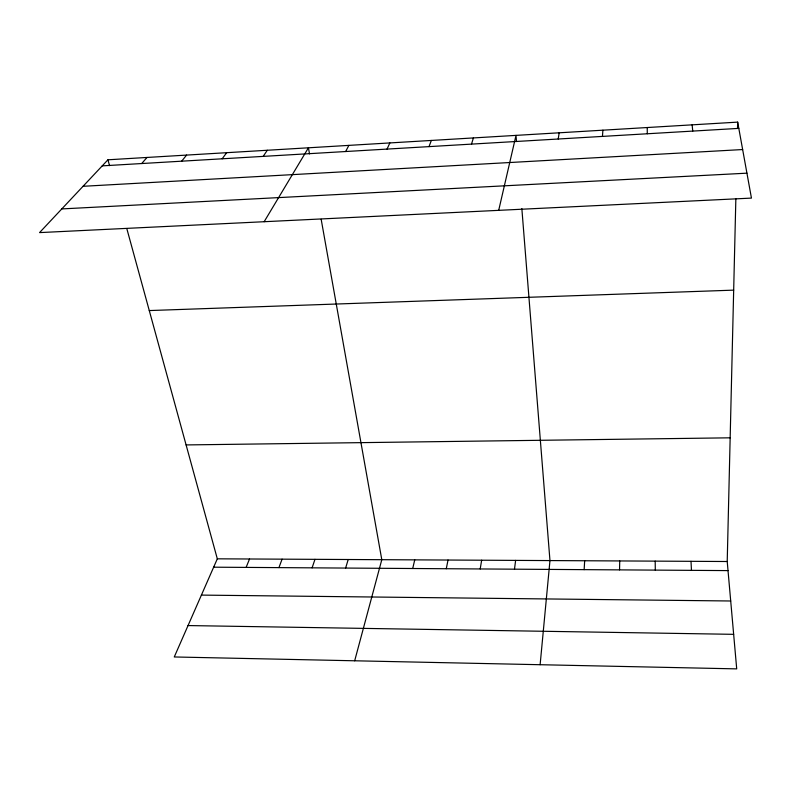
<?xml version="1.0" encoding="UTF-8"?>
<svg xmlns="http://www.w3.org/2000/svg" width="791" height="791" viewBox="0 0 791 791"><rect width="100%" height="100%" fill="white"/><g stroke="black" fill="none" stroke-linecap="round" stroke-linejoin="round"><path stroke-width="1.19" d="M619.541 569.876L619.739 560.948M126.827 228.678L217.317 558.822L174.267 656.965L736.708 668.879L727.216 561.511L735.857 198.541M737.528 128.152L737.677 122.121L107.942 159.792L39.55 232.603L751.45 198.096L737.677 122.121M584.144 569.649L584.668 560.76M602.455 136.408L602.9 130.179M540.124 664.717L549.963 560.582L521.852 208.616M514.486 569.184L515.623 560.394M558.219 139.018L559.168 132.799M480.206 568.956L481.65 560.216M446.282 568.729L448.022 560.038M498.696 210.347L516.009 135.38L516.493 141.51M412.714 568.511L414.741 559.86M354.675 660.792L381.796 559.692L321.166 219.265M345.618 568.067L348.208 559.514M471.505 144.12L473.404 137.931M312.099 567.839L314.976 559.336M278.936 567.622L282.08 559.158M428.999 146.622L431.362 140.442M246.12 567.404L249.531 558.99M387.046 149.094L389.854 142.924M345.627 151.536L348.88 145.376M264.154 221.717L308.431 147.798L309.518 153.879M263.185 156.391L267.289 150.26M222.162 158.803L226.681 152.693M181.663 161.186L186.597 155.085M141.698 163.539L147.017 157.458M102.237 165.863L738.804 128.379M83.045 186.3L742.65 149.548M61.787 208.923L746.931 173.17M149.272 310.566L733.672 290.139M186.103 444.928L730.162 437.819M217.317 558.822L727.216 561.511M213.649 567.187L728.027 570.598M201.408 595.099L730.706 600.992M188.04 625.562L733.653 634.333M107.942 159.792L109.544 165.655M692.145 124.84L692.738 131.098M691.008 561.323L691.472 570.36M655.185 561.135L655.304 570.113M647.226 127.529L647.285 133.768"/></g></svg>
